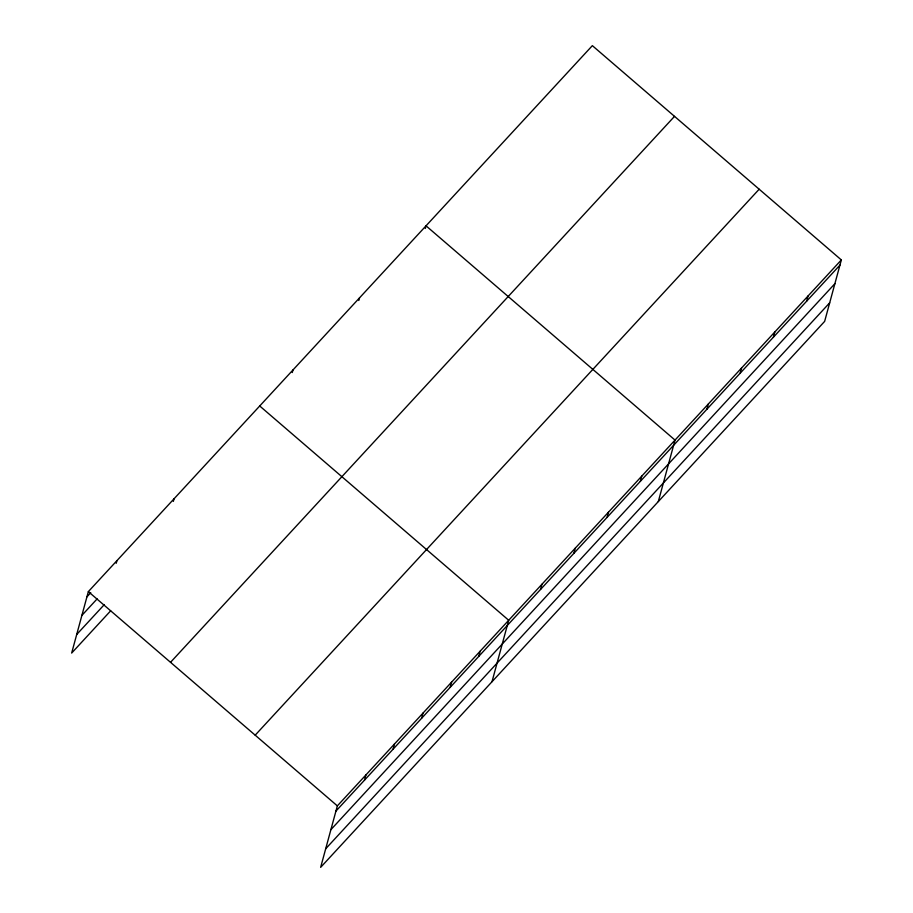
<?xml version="1.0" encoding="UTF-8"?>
<svg xmlns="http://www.w3.org/2000/svg" width="913" height="913" viewBox="0 0 913 913"><rect width="100%" height="100%" fill="white"/><g stroke="black" fill="none" stroke-linecap="round" stroke-linejoin="round"><path stroke-width="1.37" d="M841.341 259.931L337.354 805.882L320.646 867.35L824.644 321.387L841.341 259.931L592.354 45.65L88.356 591.613L71.659 653.069L110.69 610.786M116.213 563.275L116.921 560.673M173.333 501.397L174.041 498.795M292.274 372.55L292.982 369.948M358.798 300.48L359.505 297.878M425.321 228.421L426.029 225.819L675.027 440.1L658.319 501.557M364.492 780.159L365.908 774.954M393.058 749.219L394.473 744.015M421.612 718.28L423.027 713.076M450.177 687.341L451.593 682.137M478.732 656.401L480.147 651.197M492.004 681.726L508.701 620.258L259.714 405.977M540.553 589.433L541.968 584.229M573.821 553.404L575.236 548.199M607.077 517.363L608.492 512.159M640.344 481.334L641.759 476.13M706.867 409.264L708.283 404.06M740.135 373.234L741.55 368.03M773.402 337.205L774.806 332.001M806.658 301.164L808.073 295.96M86.952 596.817L90.752 592.685M81.908 615.373L97.132 598.882M76.703 634.501L104.31 604.6M170.526 662.324L674.513 116.362M255.184 735.17L759.171 189.219M335.938 811.098L839.926 265.135M330.894 829.655L834.881 283.703M325.69 848.782L829.677 302.831M88.356 591.613L337.354 805.882"/></g></svg>
